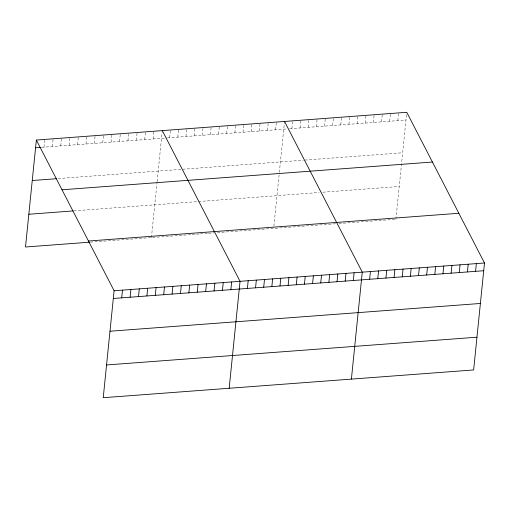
<?xml version="1.0" encoding="UTF-8"?>
<svg xmlns="http://www.w3.org/2000/svg" width="510" height="510" viewBox="0 0 510 510"><rect width="100%" height="100%" fill="white"/><g stroke="black" fill="none" stroke-linecap="round" stroke-linejoin="round"><path stroke-width="0.38" stroke-dasharray="2.55 1.91" d="M43.975 147.148L44.759 139.421M52.371 146.517L53.155 138.796M60.766 145.892L61.551 138.165M69.162 145.261L69.947 137.534M77.558 144.63L78.342 136.909M85.954 143.998L86.738 136.278M94.35 143.374L95.134 135.647M102.746 142.743L103.53 135.023M111.142 142.111L111.926 134.391M119.538 141.487L120.322 133.76M127.933 140.856L128.718 133.129M136.329 140.225L137.113 132.504M144.725 139.6L145.509 131.873M153.121 138.969L153.905 131.242M151.438 237.564L157.048 182.325M157.125 181.579L162.218 131.389M169.664 137.725L170.448 130.005M177.811 137.12L178.596 129.393M185.959 136.508L186.743 128.781M194.112 135.896L194.897 128.169M202.26 135.284L203.044 127.564M210.407 134.672L211.191 126.952M218.554 134.066L219.338 126.34M226.701 133.454L227.492 125.728M234.855 132.842L235.639 125.116M243.002 132.23L243.786 124.51M251.149 131.618L251.934 123.898M259.297 131.013L260.087 123.286M267.45 130.401L268.234 122.674M275.598 129.789L276.382 122.062M273.889 226.217L279.276 173.164M279.352 172.418L284.452 122.228M291.892 128.571L292.676 120.844M300.046 127.959L300.83 120.232M308.193 127.347L308.977 119.62M316.34 126.735L317.124 119.015M324.487 126.123L325.272 118.403M332.641 125.517L333.425 117.791M340.788 124.905L341.572 117.179M348.936 124.293L349.72 116.567M357.083 123.681L357.867 115.961M365.236 123.069L366.021 115.349M373.384 122.464L374.168 114.737M381.531 121.852L382.315 114.125M389.678 121.24L390.462 113.513M397.832 120.628L398.616 112.908M395.9 219.243L406.763 112.296M41.686 147.32L166.7 137.949M167.439 137.898L286.709 128.953M289.674 128.737L405.979 120.016M58.204 178.576L181.152 169.358M182.637 169.25L303.386 160.204M304.865 160.089L402.651 152.764M73.854 210.879L197.727 201.597M198.466 201.546L319.222 192.493M322.926 192.213L399.222 186.494M90.378 242.135L190.695 234.619M192.181 234.511L199.588 233.95M200.328 233.899L207.736 233.344M208.475 233.287L214.404 232.84M217.368 232.617L335.892 223.737M338.857 223.514L386.268 219.963M387.753 219.855L395.161 219.294"/><path stroke-width="0.76" d="M36.363 140.052L114.1 290.757L103.237 397.704L473.637 369.948L484.5 263.001L406.763 112.296L36.363 140.052L25.5 246.999L89.613 242.193M121.711 297.853L122.496 290.133M130.107 297.222L130.891 289.501M138.503 296.597L139.287 288.87M146.899 295.966L147.683 288.239M155.295 295.335L156.079 287.615M163.691 294.71L164.475 286.983M172.087 294.079L172.871 286.352M180.483 293.448L181.267 285.727M188.878 292.823L189.663 285.096M197.274 292.192L198.058 284.465M205.67 291.561L206.454 283.84M214.066 290.936L214.85 283.209M222.462 290.305L223.246 282.578M230.858 289.674L231.642 281.953M229.175 388.269L240.038 281.322L162.301 130.617M247.401 288.437L248.185 280.71M255.548 287.825L256.332 280.098M263.695 287.213L264.486 279.486M271.849 286.601L272.633 278.881M279.996 285.989L280.78 278.269M288.144 285.383L288.928 277.657M296.291 284.771L297.081 277.045M304.445 284.159L305.229 276.433M312.592 283.547L313.376 275.827M320.739 282.935L321.523 275.215M328.886 282.33L329.67 274.603M337.04 281.718L337.824 273.991M345.187 281.106L345.971 273.379M353.334 280.494L354.118 272.773M351.403 379.108L362.266 272.161L284.529 121.456M369.635 279.276L370.419 271.549M377.782 278.664L378.567 270.938M385.93 278.052L386.714 270.332M394.077 277.44L394.861 269.72M402.231 276.834L403.015 269.108M410.378 276.222L411.162 268.496M418.525 275.61L419.309 267.884M426.672 274.998L427.456 267.278M434.82 274.386L435.61 266.666M442.973 273.781L443.757 266.054M451.12 273.169L451.905 265.442M459.268 272.557L460.052 264.83M467.415 271.945L468.206 264.225M475.569 271.333L476.353 263.613M35.579 147.779L40.921 147.377M32.251 180.521L56.674 178.691M62.016 189.784L432.416 162.027M28.828 214.257L73.096 210.936M88.447 241.026L458.847 213.269M114.1 290.757L484.5 263.001M113.316 298.484L483.716 270.727M109.988 331.226L480.388 303.469M106.564 364.962L476.965 337.206"/></g></svg>
